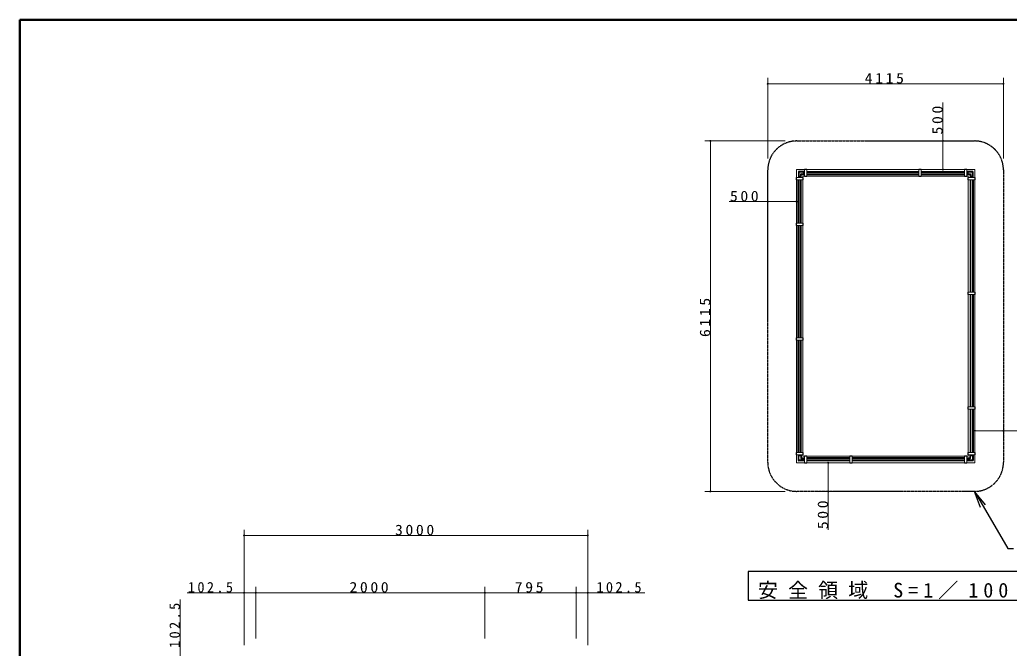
# Model space of a CAD drawing. Units: millimetres, scale not verified. Extents: x -19250 to 0, y 0 to 13350.
# Drawn here: x -19250 to -10614, y 7866 to 13350 of the extents above; entities that cross this region are included whole.
import ezdxf

# ---------------------------------------------------------------- set-up
doc = ezdxf.new("R2010")
doc.units = ezdxf.units.MM
doc.linetypes.add('USER3', pattern=[8, 3, -1, 1, -1, 1, -1])
for name, color, linetype, lineweight in [('A3図枠', 7, 'Continuous', 25), ('線', 2, 'Continuous', 25), ('補助', 2, 'Continuous', 50)]:
    doc.layers.add(name, color=color, linetype=linetype, lineweight=lineweight)
doc.styles.add('ＭＳ ゴシック', font='')
doc.styles.get('ＭＳ ゴシック').set_extended_font_data('MS Gothic')

# ---------------------------------------------------------------- blocks, each defined once
blk = doc.blocks.new('dimension_origin')
at = {"color": 0, "linetype": 'Continuous', "lineweight": -2}
blk.add_circle((0, 0), 1.25, dxfattribs=at)

msp = doc.modelspace()

# ---------------------------------------------------------------- linework, layer by layer
at = {"layer": 'A3図枠', "lineweight": 50}
for p, q in [((-19250, 13350), (-19250, 0)), ((0, 13350), (-19250, 13350))]:
    msp.add_line(p, q, dxfattribs=at)
at = {"layer": '線', "linetype": 'USER3'}
for p, q in [((-12468.25, 12292.325), (-10916.75, 12292.325)), ((-12721.25, 9487.825), (-12721.25, 12039.325)), ((-10663.75, 12039.325), (-10663.75, 9487.825)), ((-10916.75, 9234.825), (-12468.25, 9234.825))]:
    msp.add_line(p, q, dxfattribs=at)
at = {"layer": '線', "color": 7, "lineweight": 13}
for p, q in [((-12471.25, 12039.325), (-12471.25, 11962.325)), ((-12391.25, 12042.325), (-12468.25, 12042.325)), ((-12391.25, 12042.325), (-11391.25, 12042.325)), ((-11391.25, 12042.325), (-10993.75, 12042.325)), ((-10916.75, 12042.325), (-10993.75, 12042.325)), ((-10913.75, 11962.325), (-10913.75, 12039.325)), ((-12471.25, 11564.825), (-12471.25, 11962.325)), ((-12413.75, 11984.825), (-12391.25, 11984.825)), ((-12413.75, 11962.325), (-12413.75, 11984.825)), ((-12413.75, 11564.825), (-12413.75, 11962.325)), ((-12391.25, 11984.825), (-11391.25, 11984.825)), ((-11391.25, 11984.825), (-10993.75, 11984.825)), ((-10993.75, 11984.825), (-10971.25, 11984.825)), ((-10971.25, 11984.825), (-10971.25, 11962.325)), ((-10971.25, 11962.325), (-10971.25, 10962.325)), ((-10913.75, 11962.325), (-10913.75, 10962.325)), ((-12471.25, 10564.825), (-12471.25, 11564.825)), ((-12413.75, 10564.825), (-12413.75, 11564.825)), ((-10971.25, 10962.325), (-10971.25, 9962.325)), ((-10913.75, 10962.325), (-10913.75, 9962.325)), ((-12471.25, 9564.825), (-12471.25, 10564.825)), ((-12413.75, 9564.825), (-12413.75, 10564.825)), ((-10971.25, 9962.325), (-10971.25, 9564.825)), ((-10913.75, 9962.325), (-10913.75, 9564.825)), ((-12471.25, 9487.825), (-12471.25, 9564.825)), ((-12413.75, 9564.825), (-12413.75, 9542.325)), ((-12413.75, 9542.325), (-12391.25, 9542.325)), ((-11993.75, 9542.325), (-12391.25, 9542.325)), ((-10993.75, 9542.325), (-11993.75, 9542.325)), ((-10993.75, 9542.325), (-10971.25, 9542.325)), ((-10971.25, 9542.325), (-10971.25, 9564.825)), ((-10913.75, 9564.825), (-10913.75, 9487.825)), ((-12391.25, 9484.825), (-12468.25, 9484.825)), ((-11993.75, 9484.825), (-12391.25, 9484.825)), ((-10993.75, 9484.825), (-11993.75, 9484.825)), ((-10916.75, 9484.825), (-10993.75, 9484.825))]:
    msp.add_line(p, q, dxfattribs=at)
at = {"layer": '線'}
for p, q in [((-12454.25, 12023.575), (-12454.25, 11978.575)), ((-12406.25, 12026.575), (-12451.25, 12026.575)), ((-12449.25, 12018.575), (-12449.25, 11983.575)), ((-12411.25, 12021.575), (-12446.25, 12021.575)), ((-12430.25, 12005.575), (-12411.25, 12005.575)), ((-12411.25, 12021.575), (-12411.25, 12005.575)), ((-12406.25, 12026.575), (-12406.25, 12000.575)), ((-12381.25, 12026.575), (-11401.25, 12026.575)), ((-12381.25, 12021.575), (-11401.25, 12021.575)), ((-12381.25, 12005.575), (-11401.25, 12005.575)), ((-11381.25, 12026.575), (-11003.75, 12026.575)), ((-11381.25, 12021.575), (-11003.75, 12021.575)), ((-11381.25, 12005.575), (-11003.75, 12005.575)), ((-10977.5, 11999.325), (-10977.5, 12025.325)), ((-10932.5, 12025.325), (-10977.5, 12025.325)), ((-10972.5, 12004.325), (-10972.5, 12020.325)), ((-10937.5, 12020.325), (-10972.5, 12020.325)), ((-10934.5, 11982.325), (-10934.5, 12017.325)), ((-10929.5, 11977.325), (-10929.5, 12022.325)), ((-12455.5, 11574.825), (-12455.5, 11952.325)), ((-12428.25, 11978.575), (-12454.25, 11978.575)), ((-12450.5, 11574.825), (-12450.5, 11952.325)), ((-12433.25, 11983.575), (-12449.25, 11983.575)), ((-12434.5, 11574.825), (-12434.5, 11952.325)), ((-12433.25, 11983.575), (-12433.25, 12002.575)), ((-12429.5, 11574.825), (-12429.5, 11952.325)), ((-12428.25, 11978.575), (-12428.25, 11997.575)), ((-12425.25, 12000.575), (-12406.25, 12000.575)), ((-12381.25, 12000.575), (-11401.25, 12000.575)), ((-11381.25, 12000.575), (-11003.75, 12000.575)), ((-10977.5, 11999.325), (-10958.5, 11999.325)), ((-10972.5, 12004.325), (-10953.5, 12004.325)), ((-10955.5, 11996.325), (-10955.5, 11977.325)), ((-10929.5, 11977.325), (-10955.5, 11977.325)), ((-10955.5, 11952.325), (-10955.5, 10972.325)), ((-10950.5, 12001.325), (-10950.5, 11982.325)), ((-10934.5, 11982.325), (-10950.5, 11982.325)), ((-10950.5, 11952.325), (-10950.5, 10972.325)), ((-10934.5, 11952.325), (-10934.5, 10972.325)), ((-10929.5, 11952.325), (-10929.5, 10972.325)), ((-12455.5, 10574.825), (-12455.5, 11554.825)), ((-12450.5, 10574.825), (-12450.5, 11554.825)), ((-12434.5, 10574.825), (-12434.5, 11554.825)), ((-12429.5, 10574.825), (-12429.5, 11554.825)), ((-10955.5, 10952.325), (-10955.5, 9972.325)), ((-10950.5, 10952.325), (-10950.5, 9972.325)), ((-10934.5, 10952.325), (-10934.5, 9972.325)), ((-10929.5, 10952.325), (-10929.5, 9972.325)), ((-12455.5, 9574.825), (-12455.5, 10554.825)), ((-12450.5, 9574.825), (-12450.5, 10554.825)), ((-12434.5, 9574.825), (-12434.5, 10554.825)), ((-12429.5, 9574.825), (-12429.5, 10554.825)), ((-10955.5, 9952.325), (-10955.5, 9574.825)), ((-10950.5, 9952.325), (-10950.5, 9574.825)), ((-10934.5, 9952.325), (-10934.5, 9574.825)), ((-10929.5, 9952.325), (-10929.5, 9574.825)), ((-12428.25, 9548.575), (-12454.25, 9548.575)), ((-12454.25, 9503.575), (-12454.25, 9548.575)), ((-12406.25, 9500.575), (-12451.25, 9500.575)), ((-12433.25, 9543.575), (-12449.25, 9543.575)), ((-12449.25, 9508.575), (-12449.25, 9543.575)), ((-12411.25, 9505.575), (-12446.25, 9505.575)), ((-12433.25, 9543.575), (-12433.25, 9524.575)), ((-12430.25, 9521.575), (-12411.25, 9521.575)), ((-12428.25, 9548.575), (-12428.25, 9529.575)), ((-12425.25, 9526.575), (-12406.25, 9526.575)), ((-12411.25, 9505.575), (-12411.25, 9521.575)), ((-12406.25, 9500.575), (-12406.25, 9526.575)), ((-12003.75, 9526.575), (-12381.25, 9526.575)), ((-12003.75, 9521.575), (-12381.25, 9521.575)), ((-12003.75, 9505.575), (-12381.25, 9505.575)), ((-12003.75, 9500.575), (-12381.25, 9500.575)), ((-11003.75, 9526.575), (-11983.75, 9526.575)), ((-11003.75, 9521.575), (-11983.75, 9521.575)), ((-11003.75, 9505.575), (-11983.75, 9505.575)), ((-11003.75, 9500.575), (-11983.75, 9500.575)), ((-10977.5, 9527.825), (-10977.5, 9501.825)), ((-10977.5, 9527.825), (-10958.5, 9527.825)), ((-10932.5, 9501.825), (-10977.5, 9501.825)), ((-10972.5, 9522.825), (-10972.5, 9506.825)), ((-10972.5, 9522.825), (-10953.5, 9522.825)), ((-10937.5, 9506.825), (-10972.5, 9506.825)), ((-10929.5, 9549.825), (-10955.5, 9549.825)), ((-10955.5, 9530.825), (-10955.5, 9549.825)), ((-10934.5, 9544.825), (-10950.5, 9544.825)), ((-10950.5, 9525.825), (-10950.5, 9544.825)), ((-10934.5, 9544.825), (-10934.5, 9509.825)), ((-10929.5, 9549.825), (-10929.5, 9504.825))]:
    msp.add_line(p, q, dxfattribs=at)
at = {"layer": '線', "color": 7, "lineweight": 13}
for points in [[(-12401.25, 11982.075), (-12401.25, 12045.075), (-12381.25, 12045.075), (-12381.25, 11982.075)], [(-11401.25, 11982.075), (-11401.25, 12045.075), (-11381.25, 12045.075), (-11381.25, 11982.075)], [(-10983.75, 12045.075), (-10983.75, 11982.075), (-11003.75, 11982.075), (-11003.75, 12045.075)], [(-12474, 11972.325), (-12411, 11972.325), (-12411, 11952.325), (-12474, 11952.325)], [(-10974, 11972.325), (-10911, 11972.325), (-10911, 11952.325), (-10974, 11952.325)], [(-12411, 11554.825), (-12474, 11554.825), (-12474, 11574.825), (-12411, 11574.825)], [(-10974, 10972.325), (-10911, 10972.325), (-10911, 10952.325), (-10974, 10952.325)], [(-12411, 10554.825), (-12474, 10554.825), (-12474, 10574.825), (-12411, 10574.825)], [(-10974, 9972.325), (-10911, 9972.325), (-10911, 9952.325), (-10974, 9952.325)], [(-12411, 9554.825), (-12474, 9554.825), (-12474, 9574.825), (-12411, 9574.825)], [(-12401.25, 9482.075), (-12401.25, 9545.075), (-12381.25, 9545.075), (-12381.25, 9482.075)], [(-11983.75, 9545.075), (-11983.75, 9482.075), (-12003.75, 9482.075), (-12003.75, 9545.075)], [(-10983.75, 9545.075), (-10983.75, 9482.075), (-11003.75, 9482.075), (-11003.75, 9545.075)], [(-10911, 9554.825), (-10974, 9554.825), (-10974, 9574.825), (-10911, 9574.825)]]:
    msp.add_lwpolyline(points, close=True, dxfattribs=at)
at = {"layer": '線', "linetype": 'USER3'}
for centre, start, end in [((-12468.25, 12039.325), 90, 180), ((-10916.75, 12039.325), 0, 90), ((-12468.25, 9487.825), 180, 270), ((-10916.75, 9487.825), 270, 0)]:
    msp.add_arc(centre, 253, start, end, dxfattribs=at)
at = {"layer": '線', "color": 7, "lineweight": 13}
for centre, start, end in [((-12468.25, 12039.325), 90, 180), ((-10916.75, 12039.325), 0, 90), ((-12468.25, 9487.825), 180, 270), ((-10916.75, 9487.825), 270, 0)]:
    msp.add_arc(centre, 3, start, end, dxfattribs=at)
at = {"layer": '線'}
for centre, start, end in [((-12451.25, 12023.575), 90, 180), ((-12446.25, 12018.575), 90, 180), ((-12430.25, 12002.575), 90, 180), ((-10937.5, 12017.325), 0, 90), ((-10932.5, 12022.325), 0, 90), ((-12425.25, 11997.575), 90, 180), ((-10958.5, 11996.325), 0, 90), ((-10953.5, 12001.325), 0, 90), ((-12451.25, 9503.575), 180, 270), ((-12446.25, 9508.575), 180, 270), ((-12430.25, 9524.575), 180, 270), ((-12425.25, 9529.575), 180, 270), ((-10958.5, 9530.825), 270, 0), ((-10953.5, 9525.825), 270, 0), ((-10937.5, 9509.825), 270, 0), ((-10932.5, 9504.825), 270, 0)]:
    msp.add_arc(centre, 3, start, end, dxfattribs=at)
at = {"layer": '補助', "lineweight": 13}
for p, q in [((-12721.25, 12139.325), (-12721.25, 12842.325)), ((-12721.25, 12792.325), (-10663.75, 12792.325)), ((-10663.75, 12139.325), (-10663.75, 12842.325)), ((-11192.5, 12042.325), (-11192.5, 12628.753)), ((-12568.25, 12292.325), (-13271.25, 12292.325)), ((-13221.25, 9234.825), (-13221.25, 12292.325)), ((-11103.75, 12292.325), (-11242.5, 12292.325)), ((-11103.75, 12042.325), (-11242.5, 12042.325)), ((-12721.25, 11852.325), (-12721.25, 11713.575)), ((-12471.25, 11852.325), (-12471.25, 11713.575)), ((-12471.25, 11763.575), (-13057.679, 11763.575)), ((-10913.75, 9674.825), (-10913.75, 9813.575)), ((-10913.75, 9763.575), (-10327.321, 9763.575)), ((-10663.75, 9674.825), (-10663.75, 9813.575)), ((-12281.25, 9484.825), (-12142.5, 9484.825)), ((-12192.5, 9484.825), (-12192.5, 8898.396)), ((-12568.25, 9234.825), (-13271.25, 9234.825)), ((-12281.25, 9234.825), (-12142.5, 9234.825)), ((-17292.5, 7892.5), (-17292.5, 8900)), ((-14292.5, 7892.5), (-14292.5, 8900)), ((-17292.5, 8850), (-14292.5, 8850)), ((-17292.5, 7892.5), (-17292.5, 8400)), ((-17190, 7950), (-17190, 8400)), ((-17190, 7950), (-17190, 8400)), ((-15190, 7950), (-15190, 8400)), ((-15190, 7950), (-15190, 8400)), ((-14395, 7950), (-14395, 8400)), ((-14395, 7950), (-14395, 8400)), ((-14292.5, 7892.5), (-14292.5, 8400)), ((-17789.643, 8350), (-17187, 8350)), ((-17190, 8350), (-15190, 8350)), ((-15190, 8350), (-14395, 8350)), ((-14398, 8350), (-13795.357, 8350)), ((-17850, 7687), (-17850, 8289.643))]:
    msp.add_line(p, q, dxfattribs=at)
at = {"layer": '補助', "lineweight": 25}
for p, q in [((-10863.156, 9092.513), (-10916.75, 9234.825)), ((-10819.898, 9117.587), (-10916.75, 9234.825)), ((-10916.75, 9234.825), (-10841.527, 9105.05)), ((-10841.527, 9105.05), (-10626.929, 8734.825)), ((-10626.929, 8734.825), (-10576.929, 8734.825))]:
    msp.add_line(p, q, dxfattribs=at)
msp.add_lwpolyline([(-12892.5, 8534.825), (-12892.5, 8284.825), (-10492.5, 8284.825), (-10492.5, 8534.825)], close=True, dxfattribs=at)

# ---------------------------------------------------------------- block references
at = {"layer": '補助', "lineweight": 13, "xscale": 3.33, "yscale": 3.33}
for p in [(-12721.25, 12792.325), (-12721.25, 11763.575), (-10913.75, 9763.575), (-17292.5, 8850), (-17190, 8350), (-17190, 8350), (-15190, 8350), (-14292.5, 8350)]:
    msp.add_blockref('dimension_origin', p, dxfattribs=at)
for p, rotation in [((-10663.75, 12792.325), 180), ((-13221.25, 12292.325), 270), ((-11192.5, 12292.325), 270), ((-11192.5, 12042.325), 90), ((-12471.25, 11763.575), 180), ((-10663.75, 9763.575), 180), ((-12192.5, 9484.825), 270), ((-13221.25, 9234.825), 90), ((-12192.5, 9234.825), 90), ((-14292.5, 8850), 180), ((-17292.5, 8350), 180), ((-15190, 8350), 180), ((-14395, 8350), 180), ((-14395, 8350), 180)]:
    msp.add_blockref('dimension_origin', p, dxfattribs=dict(at, rotation=rotation))

# ---------------------------------------------------------------- texts
at = {"layer": '補助', "attachment_point": 8, "style": 'ＭＳ ゴシック'}
for s, insert, char_height in [('\\T1.33;\\W1.1;4115', (-11692.5, 12793.325), 91.64), ('\\T1.33;\\W1.1;500', (-12914.821, 11764.575), 91.64), ('\\T1.33;\\W1.1;3000', (-15792.5, 8851), 91.64), ('\\T1.33;102.5', (-17575.357, 8351), 91.64), ('\\T1.33;\\W1.1;2000', (-16190, 8351), 91.64), ('\\T1.33;\\W1.1;795', (-14792.5, 8351), 91.64), ('\\T1.33;102.5', (-14009.643, 8351), 91.64), ('\\T1.5;安全領域\\~S=1／100', (-11692.5, 8293.158), 128.3)]:
    msp.add_mtext(s, dxfattribs=dict(at, insert=insert, char_height=char_height))
at = {"layer": '補助', "char_height": 91.64, "attachment_point": 8, "rotation": 90, "style": 'ＭＳ ゴシック'}
for s, insert in [('\\T1.33;\\W1.1;500', (-11193.5, 12485.896)), ('\\T1.33;\\W1.1;6115', (-13222.25, 10763.575)), ('\\T1.33;\\W1.1;500', (-12193.5, 9041.253)), ('\\T1.33;102.5', (-17851, 8075.357))]:
    msp.add_mtext(s, dxfattribs=dict(at, insert=insert))

doc.saveas('drawing.dxf')
